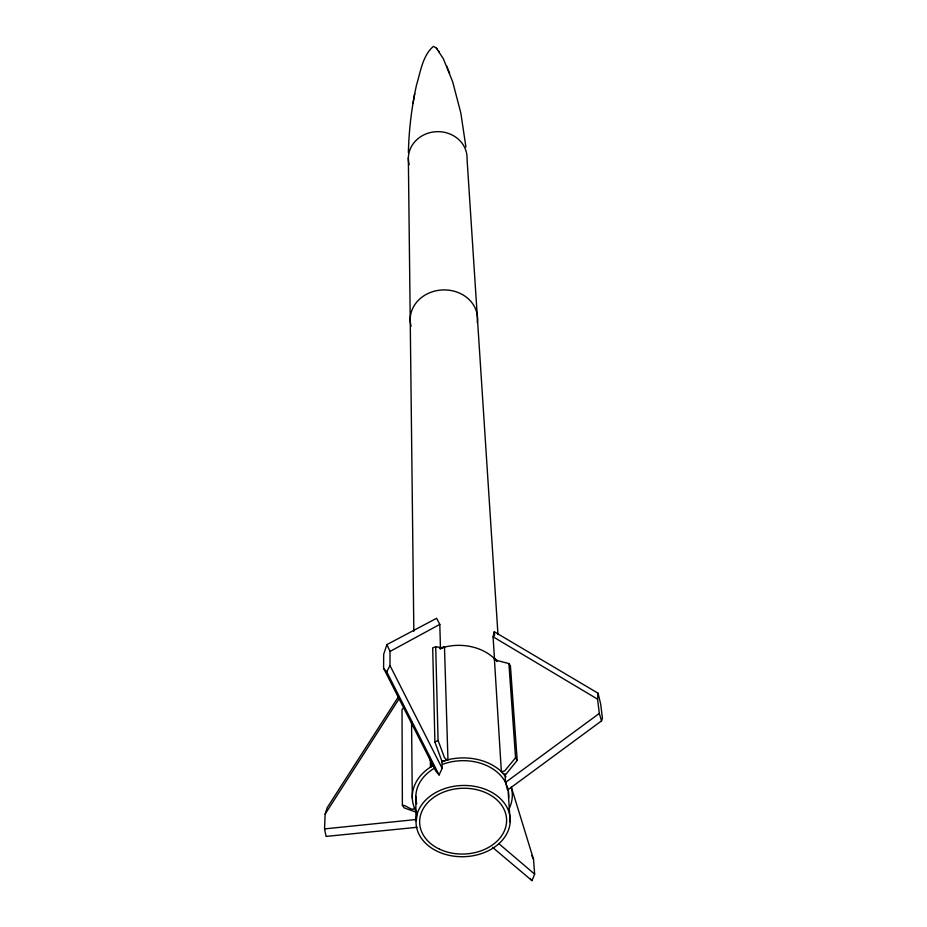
<?xml version="1.0" encoding="UTF-8"?>
<svg xmlns="http://www.w3.org/2000/svg" width="927" height="927" viewBox="0 0 927 927"><rect width="100%" height="100%" fill="white"/><g stroke="black" fill="none" stroke-linecap="round" stroke-linejoin="round"><path stroke-width="1.39" d="M441.959 761.16L442.156 768.356L439.097 774.96L386.756 671.89L389.977 665.528L390.035 651.438L386.907 644.589L436.617 618.286L439.804 624.392L440.487 649.109M439.097 774.96L435.76 771.044L383.593 668.309L383.697 654.207L386.907 644.589M408.39 152.561C408.9 129.873 411.646 107.231 416.501 85.052C420.522 71.924 422.527 55.666 433.419 46.35L436.385 48.1L443.349 58.76L452.631 81.68L460.812 112.932L465.922 147.057M417.057 827.301L326.061 836.421L324.554 828.9L325.145 814.08L327.185 807.695L398.181 697.139M504.995 773.848L505.539 782.423L507.532 790.105L601.507 720.905L599.317 713.419L597.556 699.143L598.077 693.234L494.288 631.739L493.094 636.803L494.566 660.209M413.917 98.135L414.705 93.72M412.978 103.5L413.813 98.853M601.507 720.905L602.446 718.321L600.661 704.01L598.077 693.234M492.561 847.359L531.994 880.65L534.647 874.138L533.5 859.178L511.368 787.243M325.145 814.08L399.213 698.599M517.196 760.383L504.937 775.528L501.356 771.623L494.381 658.633L497.66 660.627L508.9 663.593L510.429 665.783L517.196 760.383L515.551 757.799L508.9 663.593M515.551 757.799L504.694 770.951L501.356 771.623M430.313 758.46L430.487 767.15L431.507 763.048L429.236 756.478M402.388 805.308C405.099 804.335 413.361 812.295 414.543 808.02L416.791 812.423L404.079 807.834L402.388 805.308L402.017 709.618L403.766 707.579M505.539 782.423L599.317 713.419M430.487 767.15L433.5 765.401M390.035 651.438L439.804 624.392M435.702 646.722L438.077 740.488L434.902 742.017L442.017 761.577L447.95 759.781L444.485 647.139L441.287 647.649L435.702 646.722L432.7 647.88L434.902 742.017M440.082 648.437L444.485 647.139M324.554 828.9L416.71 819.456M447.95 759.781L446.072 759.294L444.45 757.579L438.077 740.488M493.094 636.803L597.556 699.143M498.68 843.512L534.647 874.138M494.381 658.633L497.092 661.565M383.593 668.309L386.756 671.89M530.267 878.634L531.994 880.65M436.385 48.1L436.965 48.853M438.413 50.718L439.386 51.982M389.977 665.528L442.156 768.356M531.658 855.424L533.5 859.178M449.618 73.279L446.698 66.026M497.984 634.566L467.057 159.096A29.386 26.593 -2.2 0 0 434.844 131.796A29.386 26.593 -2.2 0 0 409.143 164.635M508.205 791.797L510.174 822.087A47.126 35.62 -2.2 0 1 437.579 851.449A47.126 35.62 -2.2 0 1 441.623 789.746A47.126 35.62 -2.2 0 1 510.174 822.087M494.288 631.739L494.555 635.934M416.617 812.237L416.687 818.02M408.343 157.741L413.836 631.287M415.748 796.258L416.026 820.858M411.565 721.774L412.306 798.274M507.996 789.016A46.466 35.388 -2.2 0 1 508.587 798.228M416.779 803.871A46.466 35.388 -2.2 0 1 435.25 767.741M443.21 764.115A46.466 35.388 -2.2 0 1 506.513 784.532M506.965 785.632A46.466 35.388 -2.2 0 1 507.706 787.88M511.206 787.22A50.046 38.111 -2.2 0 1 508.819 809.283M416.814 812.643A50.046 38.111 -2.2 0 1 433.152 765.517M441.727 761.612A50.046 38.111 -2.2 0 1 506.015 776.791M439.734 648.518A46.756 36.802 -2.2 0 1 496.293 660.58M411.113 326.304A33.685 29.27 -2.2 0 1 442.109 289.966A33.685 29.27 -2.2 0 1 477.278 322.642M439.572 849.19A43.499 32.874 -2.2 0 0 506.559 822.04A43.499 32.874 -2.2 0 0 443.245 792.226A43.499 32.874 -2.2 0 0 439.572 849.19"/></g></svg>
